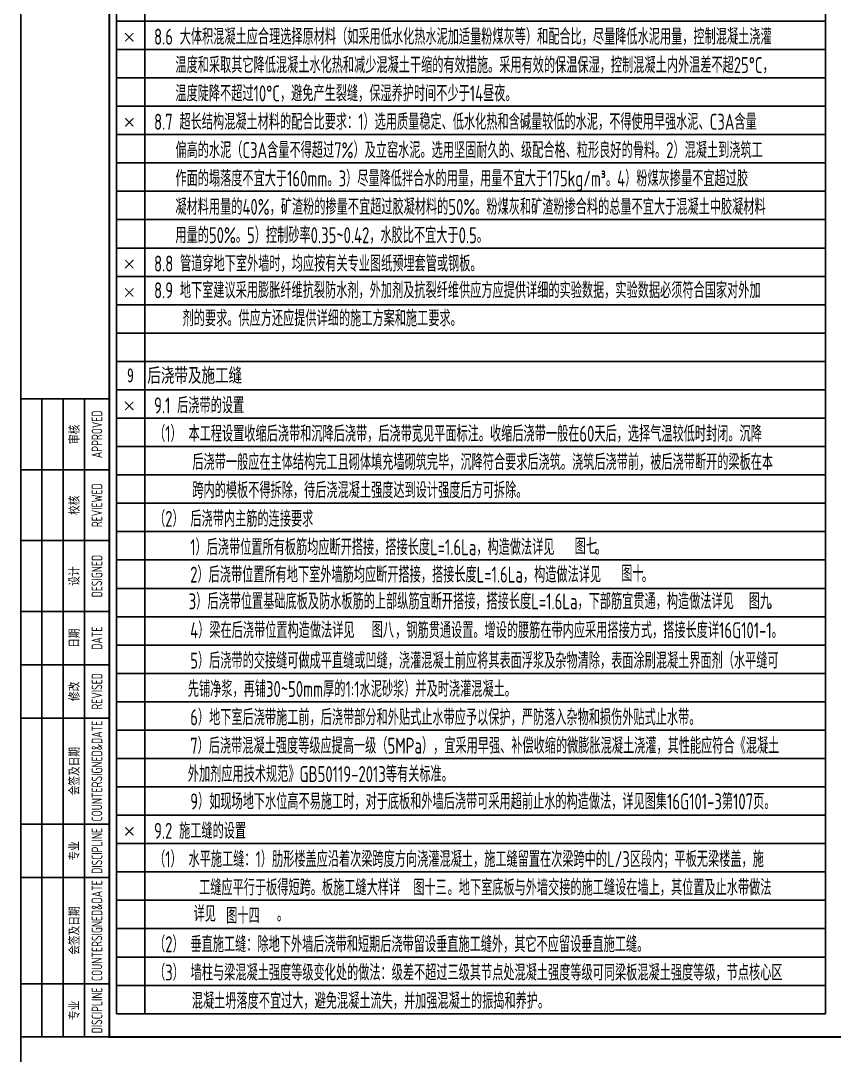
# Model space of a CAD drawing. Extents: x 9732137 to 18866768, y -962146 to 246094.
# Drawn here: x 9777057 to 9800007, y 107776 to 136961 of the extents above; entities that cross this region are included whole.
import ezdxf
from ezdxf.enums import TextEntityAlignment as Align

# ---------------------------------------------------------------- set-up
doc = ezdxf.new("R2010")
doc.units = 0
doc.header["$LTSCALE"] = 1000
doc.layers.get('0').update_dxf_attribs({"linetype": 'CONTINUOUS'})
for name, color, linetype in [('BORDER', 7, 'CONTINUOUS'), ('TAB', 7, 'CONTINUOUS'), ('TEXT', 7, 'CONTINUOUS')]:
    doc.layers.add(name, color=color, linetype=linetype)
doc.styles.add('AHD2', font='txt_l.shx', dxfattribs={"width": 0.7, "bigfont": 'hztxt_l.shx'})
doc.styles.add('TSSD_Rein', font='Tssdeng.shx', dxfattribs={"width": 0.7, "bigfont": 'hztxt.shx'})
doc.styles.add('黑体', font='simhei.ttf')

# ---------------------------------------------------------------- blocks, each defined once
blk = doc.blocks.new('会签栏竖向')
at = {"layer": 'BORDER'}
for p, q in [((-1900, 0), (-1900, 18000)), ((-1300, 0), (-1300, 18000)), ((-700, 0), (-700, 18000)), ((-2500, 16000), (0, 16000)), ((-2500, 14000), (0, 14000)), ((-2500, 12000), (0, 12000)), ((-2500, 10500), (0, 10500)), ((-2500, 8997), (0, 8997)), ((-2500, 6000), (0, 6000)), ((-2500, 4500), (0, 4500)), ((-2500, 1500), (0, 1500))]:
    blk.add_line(p, q, dxfattribs=at)
blk.add_lwpolyline([(-2500, 18000), (-2500, 0), (0, 0), (0, 18000)], close=True, dxfattribs=at)
at = {"layer": 'BORDER', "width": 0.7}
for s, style, p in [('APPROVED', 'TSSD_Rein', (-350, 17000)), ('审核', 'AHD2', (-1000, 17000)), ('REVIEWED', 'TSSD_Rein', (-350, 15000)), ('校核', 'AHD2', (-1000, 15000)), ('DESIGNED', 'TSSD_Rein', (-350, 13000)), ('设计', 'AHD2', (-1000, 13000)), ('日期', 'AHD2', (-1000, 11250)), ('DATE', 'TSSD_Rein', (-350, 11250)), ('REVISED', 'TSSD_Rein', (-350, 9750)), ('修改', 'AHD2', (-1000, 9750)), ('COUNTERSIGNED&DATE', 'TSSD_Rein', (-350, 7500)), ('会签及日期', 'AHD2', (-1000, 7500)), ('DISCIPLINE', 'TSSD_Rein', (-350, 5250)), ('专业', 'AHD2', (-1000, 5250)), ('COUNTERSIGNED&DATE', 'TSSD_Rein', (-350, 3000)), ('会签及日期', 'AHD2', (-1000, 3000)), ('DISCIPLINE', 'TSSD_Rein', (-350, 750)), ('专业', 'AHD2', (-1000, 750))]:
    blk.add_text(s, height=300, rotation=90, dxfattribs=dict(at, style=style)).set_placement(p, align=Align.MIDDLE)

msp = doc.modelspace()

# ---------------------------------------------------------------- linework, layer by layer
at = {"layer": 'BORDER'}
msp.add_lwpolyline([(9777056.8, 107293.7), (9777056.8, 166693.7), (9861156.8, 166693.7), (9861156.8, 107293.7)], close=True, dxfattribs=at)
at = {"layer": 'BORDER', "const_width": 50}
msp.add_lwpolyline([(9779556.8, 108293.7), (9779556.8, 165693.7), (9860156.8, 165693.7), (9860156.8, 108293.7)], close=True, dxfattribs=at)
at = {"layer": 'TAB'}
for p, q in [((9779756.8, 108948.7), (9779756.8, 163348.7)), ((9780556.8, 108948.7), (9780556.8, 163348.7)), ((9799756.8, 163348.7), (9799756.8, 108948.7)), ((9779756.8, 136948.7), (9799756.8, 136948.7)), ((9779756.8, 136148.7), (9799756.8, 136148.7)), ((9779756.8, 135348.7), (9799756.8, 135348.7)), ((9779756.8, 134548.7), (9799756.8, 134548.7)), ((9779756.8, 133748.7), (9799756.8, 133748.7)), ((9779756.8, 132948.7), (9799756.8, 132948.7)), ((9779756.8, 132148.7), (9799756.8, 132148.7)), ((9779756.8, 131348.7), (9799756.8, 131348.7)), ((9799756.8, 130548.7), (9779756.8, 130548.7)), ((9779756.8, 129748.7), (9799756.8, 129748.7)), ((9799756.8, 128948.7), (9779756.8, 128948.7)), ((9799756.8, 128148.7), (9779756.8, 128148.7)), ((9779756.8, 127348.7), (9799756.8, 127348.7)), ((9779756.8, 126548.7), (9799756.8, 126548.7)), ((9799756.8, 125748.7), (9779756.8, 125748.7)), ((9779756.8, 124948.7), (9799756.8, 124948.7)), ((9779756.8, 124148.7), (9799756.8, 124148.7)), ((9779756.8, 123348.7), (9799756.8, 123348.7)), ((9799756.8, 122548.7), (9779756.8, 122548.7)), ((9799756.8, 121748.7), (9779756.8, 121748.7)), ((9799756.8, 120948.7), (9779756.8, 120948.7)), ((9779756.8, 120148.7), (9799756.8, 120148.7)), ((9779756.8, 119348.7), (9799756.8, 119348.7)), ((9779756.8, 118548.7), (9799756.8, 118548.7)), ((9779756.8, 117748.7), (9799756.8, 117748.7)), ((9799756.8, 116948.7), (9779756.8, 116948.7)), ((9779756.8, 116148.7), (9799756.8, 116148.7)), ((9779756.8, 115348.7), (9799756.8, 115348.7)), ((9779756.8, 114548.7), (9799756.8, 114548.7)), ((9799756.8, 113748.7), (9779756.8, 113748.7)), ((9779756.8, 112948.7), (9799756.8, 112948.7)), ((9779756.8, 112148.7), (9799756.8, 112148.7)), ((9779756.8, 111348.7), (9799756.8, 111348.7)), ((9799756.8, 110548.7), (9779756.8, 110548.7)), ((9799756.8, 109748.7), (9779756.8, 109748.7)), ((9799756.8, 108948.7), (9779756.8, 108948.7))]:
    msp.add_line(p, q, dxfattribs=at)
at = {"layer": 'TEXT', "color": 220, "const_width": 30}
for points in [[(9780004.3, 136378.8), (9780236.3, 136610.7), (9780120.3, 136494.7), (9780236.3, 136378.8), (9780004.3, 136610.7)], [(9780004.3, 133978.8), (9780236.3, 134210.7), (9780120.3, 134094.7), (9780236.3, 133978.8), (9780004.3, 134210.7)], [(9780004.3, 129978.8), (9780236.3, 130210.7), (9780120.3, 130094.7), (9780236.3, 129978.8), (9780004.3, 130210.7)], [(9780004.3, 129178.8), (9780236.3, 129410.7), (9780120.3, 129294.7), (9780236.3, 129178.8), (9780004.3, 129410.7)], [(9780004.3, 125978.8), (9780236.3, 126210.7), (9780120.3, 126094.7), (9780236.3, 125978.8), (9780004.3, 126210.7)], [(9780004.3, 113978.8), (9780236.3, 114210.7), (9780120.3, 114094.7), (9780236.3, 113978.8), (9780004.3, 114210.7)]]:
    msp.add_lwpolyline(points, dxfattribs=at)

# ---------------------------------------------------------------- block references
msp.add_blockref('会签栏竖向', (9779556.8, 108293.7))

# ---------------------------------------------------------------- texts
at = {"layer": 'TEXT', "style": 'TSSD_Rein', "width": 0.7}
for s, p in [('8.6 大体积混凝土应合理选择原材料（如采用低水化热水泥加适量粉煤灰等）和配合比，尽量降低水泥用量，控制混凝土浇灌', (9780818.7, 136284.2)), ('     温度和采取其它降低混凝土水化热和减少混凝土干缩的有效措施。采用有效的保温保湿，控制混凝土内外温差不超25%%DC，', (9780464.9, 135484.2)), ('     温度陡降不超过10%%DC，避免产生裂缝，保湿养护时间不少于14昼夜。', (9780464.9, 134684.2)), ('8.7 超长结构混凝土材料的配合比要求：1）选用质量稳定、低水化热和含碱量较低的水泥，不得使用早强水泥、C3A含量', (9780818.7, 133884.2)), ('     偏高的水泥（C3A含量不得超过7%%%）及立窑水泥。选用坚固耐久的、级配合格、粒形良好的骨料。2）混凝土到浇筑工', (9780464.9, 133084.2)), ('     作面的塌落度不宜大于160mm。3）尽量降低拌合水的用量，用量不宜大于175kg/m%%1403%%142%%143%%141。4）粉煤灰掺量不宜超过胶', (9780464.9, 132284.2)), ('     凝材料用量的40%%%，矿渣粉的掺量不宜超过胶凝材料的50%%%。粉煤灰和矿渣粉掺合料的总量不宜大于混凝土中胶凝材料', (9780464.9, 131484.2)), ('     用量的50%%%。5）控制砂率0.35~0.42，水胶比不宜大于0.5。', (9780464.9, 130684.2)), ('8.8 管道穿地下室外墙时，均应按有关专业图纸预埋套管或钢板。', (9780818.7, 129884.2)), ('8.9 地下室建议采用膨胀纤维抗裂防水剂，外加剂及抗裂纤维供应方应提供详细的实验数据，实验数据必须符合国家对外加', (9780818.7, 129131)), ('剂的要求。供应方还应提供详细的施工方案和施工要求。', (9781623.4, 128340.4)), ('9.1 后浇带的设置', (9780818.7, 125884.2)), ('（1） 本工程设置收缩后浇带和沉降后浇带，后浇带宽见平面标注。收缩后浇带一般在60天后，选择气温较低时封闭。沉降', (9780818.7, 125084.2)), ('后浇带一般应在主体结构完工且砌体填充墙砌筑完毕，沉降符合要求后浇筑。浇筑后浇带前，被后浇带断开的梁板在本', (9781900.1, 124284.2)), ('跨内的模板不得拆除，待后浇混凝土强度达到设计强度后方可拆除。', (9781900.1, 123491.1)), ('（2） 后浇带内主筋的连接要求', (9780818.7, 122684.2)), ('5）后浇带的交接缝可做成平直缝或凹缝，浇灌混凝土前应将其表面浮浆及杂物清除，表面涂刷混凝土界面剂（水平缝可', (9781838.1, 118684.2)), ('先铺净浆，再铺30~50mm厚的1:1水泥砂浆）并及时浇灌混凝土。', (9781771.4, 117884.2)), ('6）地下室后浇带施工前，后浇带部分和外贴式止水带应予以保护，严防落入杂物和损伤外贴式止水带。', (9781838.1, 117084.2)), ('7）后浇带混凝土强度等级应提高一级（5MPa），宜采用早强、补偿收缩的微膨胀混凝土浇灌，其性能应符合《混凝土', (9781838.1, 116284.2)), ('9）如现场地下水位高不易施工时，对于底板和外墙后浇带可采用超前止水的构造做法，详见图集16G101-3第107页。', (9781838.1, 114712.2)), ('9.2 施工缝的设置', (9780818.7, 113884.2)), ('（1） 水平施工缝：1）肋形楼盖应沿着次梁跨度方向浇灌混凝土，施工缝留置在次梁跨中的L/3区段内；平板无梁楼盖，施', (9780818.7, 113084.2)), ('       工缝应平行于板得短跨。板施工缝大样详       。地下室底板与外墙交接的施工缝设在墙上，其位置及止水带做法', (9780751.7, 112284.2)), ('详见         。', (9781934.7, 111542.3)), ('（2） 垂直施工缝：除地下外墙后浇带和短期后浇带留设垂直施工缝外，其它不应留设垂直施工缝。', (9780818.7, 110684.2))]:
    msp.add_text(s, height=450, dxfattribs=at).set_placement(p)
at = {"layer": 'TEXT', "color": 173, "style": '黑体', "width": 0.7}
msp.add_text('9  后浇带及施工缝', height=400, dxfattribs=at).set_placement((9780058.2, 126760.9))
at = {"layer": 'TEXT', "color": 220, "style": 'TSSD_Rein', "width": 0.7}
for s, p in [('1）后浇带位置所有板筋均应断开搭接，搭接长度L=1.6La，构造做法详见      。', (9781838.1, 121884.2)), ('2）后浇带位置所有地下室外墙筋均应断开搭接，搭接长度L=1.6La，构造做法详见      。', (9781838.1, 121110.6)), ('4）梁在后浇带位置构造做法详见      ，钢筋贯通设置。增设的腰筋在带内应采用搭接方式，搭接长度详16G101-1。', (9781837.9, 119541.4))]:
    msp.add_text(s, height=450, dxfattribs=at).set_placement(p)
at = {"layer": 'TEXT', "color": 1, "style": 'TSSD_Rein', "width": 0.7}
for s, p in [('图七', (9792684.7, 121904.7)), ('图十', (9793996.6, 121139.2)), ('图九', (9797593.8, 120359)), ('图八', (9786954.9, 119550.2)), ('图十三', (9788131.6, 112284.9)), ('图十四', (9782853.8, 111489.3))]:
    msp.add_text(s, height=450, dxfattribs=at).set_placement(p)
at = {"layer": 'TEXT', "color": 5, "style": 'TSSD_Rein', "width": 0.7}
for s, p in [('3）后浇带位置基础底板及防水板筋的上部纵筋宜断开搭接，搭接长度L=1.6La，下部筋宜贯通，构造做法详见     。', (9781796, 120356.7)), ('（3） 墙柱与梁混凝土强度等级变化处的做法：级差不超过三级其节点处混凝土强度等级可同梁板混凝土强度等级，节点核心区', (9780818.7, 109885.6)), ('混凝土坍落度不宜过大，避免混凝土流失，并加强混凝土的振捣和养护。', (9781882.6, 109085.6))]:
    msp.add_text(s, height=450, dxfattribs=at).set_placement(p)
at = {"layer": 'TEXT', "color": 3, "style": 'TSSD_Rein', "width": 0.7}
msp.add_text('外加剂应用技术规范》GB50119-2013等有关标准。', height=450, dxfattribs=at).set_placement((9781771.4, 115484.2))

doc.saveas('drawing.dxf')
